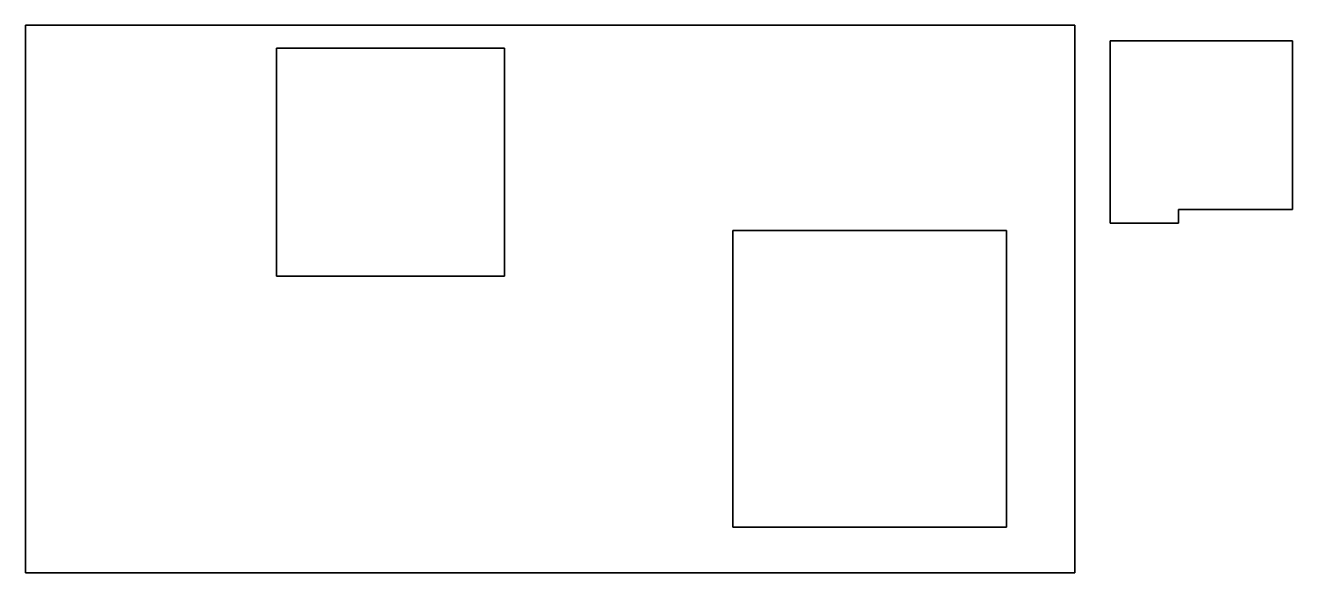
# Model space of a CAD drawing. Extents: x 18 to 296, y 710 to 830.
import ezdxf

# ---------------------------------------------------------------- set-up
doc = ezdxf.new("R2010")
doc.units = 0

msp = doc.modelspace()

# ---------------------------------------------------------------- linework, layer by layer
at = {"color": 7, "lineweight": 35}
for p, q in [((18.275696, 830.086426), (18.275696, 710.086426)), ((248.275696, 830.086426), (18.275696, 830.086426)), ((248.275696, 710.086426), (248.275696, 830.086426)), ((73.275696, 825.086426), (73.275696, 775.086426)), ((123.275696, 825.086426), (73.275696, 825.086426)), ((123.275696, 775.086426), (123.275696, 825.086426)), ((255.982712, 826.690369), (255.982712, 786.690369)), ((295.982727, 826.690369), (255.982712, 826.690369)), ((295.982727, 789.690369), (295.982727, 826.690369)), ((270.982727, 789.690369), (295.982727, 789.690369)), ((173.275696, 785.086426), (173.275696, 720.086426)), ((233.275696, 785.086426), (173.275696, 785.086426)), ((233.275696, 720.086426), (233.275696, 785.086426)), ((73.275696, 775.086426), (123.275696, 775.086426)), ((173.275696, 720.086426), (233.275696, 720.086426)), ((18.275696, 710.086426), (248.275696, 710.086426))]:
    msp.add_line(p, q, dxfattribs=at)
at = {"color": 7, "lineweight": 35, "ltscale": 0.075}
msp.add_line((270.982727, 786.690369), (270.982727, 789.690369), dxfattribs=at)
at = {"color": 7, "lineweight": 35, "ltscale": 0.375}
msp.add_line((255.982712, 786.690369), (270.982727, 786.690369), dxfattribs=at)

doc.saveas('drawing.dxf')
